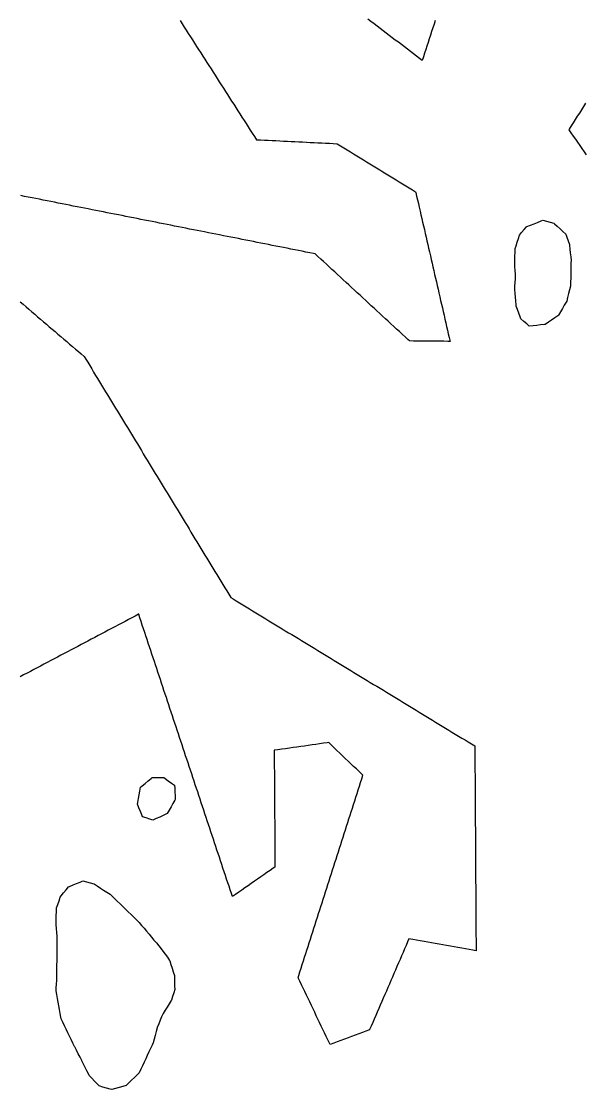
# Model space of a CAD drawing. Header units: millimetres. Extents: x 230 to 3347, y 514 to 5196.
# Drawn here: x 1542.7 to 1689.9, y 4118.6 to 4398.1 of the extents above; entities that cross this region are included whole.
import ezdxf

# ---------------------------------------------------------------- set-up
doc = ezdxf.new("R2010")
doc.units = ezdxf.units.MM
for name, color, linetype in [('ALL_HOLES', 1, 'Continuous'), ('ALL_ISLANDS', 7, 'Continuous'), ('OUTLINE_ISLAND_01', 7, 'Continuous'), ('OUTLINE_ISLAND_01_HOLE_277', 1, 'Continuous'), ('OUTLINE_ISLAND_01_HOLE_278', 1, 'Continuous'), ('OUTLINE_ISLAND_01_HOLE_285', 1, 'Continuous')]:
    doc.layers.add(name, color=color, linetype=linetype)

msp = doc.modelspace()

# ---------------------------------------------------------------- linework, layer by layer
at = {"layer": 'ALL_HOLES'}
for points in [[(1679.0123, 4346.015), (1679.9771, 4345.7519), (1680.9418, 4345.4887), (1681.9066, 4345.2255), (1682.0313, 4345.1106), (1682.7666, 4344.4328), (1683.5019, 4343.7551), (1684.2372, 4343.0773), (1684.9725, 4342.3996), (1685.2764, 4341.5716), (1685.621, 4340.6329), (1685.9656, 4339.6941), (1685.9863, 4339.4768), (1686.081, 4338.4813), (1686.1757, 4337.4858), (1686.2704, 4336.4903), (1686.3651, 4335.4948), (1686.3546, 4334.8944), (1686.3371, 4333.8946), (1686.3197, 4332.8947), (1686.3023, 4331.8949), (1686.2848, 4330.8951), (1686.2674, 4329.8952), (1686.2499, 4328.8954), (1686.214, 4328.753), (1685.9692, 4327.7834), (1685.7244, 4326.8139), (1685.4796, 4325.8443), (1685.2348, 4324.8747), (1685.0939, 4324.6298), (1684.5951, 4323.7631), (1684.0963, 4322.8964), (1683.5974, 4322.0297), (1683.0986, 4321.163), (1682.9215, 4321.0389), (1682.1025, 4320.4651), (1681.2835, 4319.8914), (1680.4645, 4319.3176), (1679.6455, 4318.7438), (1679.4198, 4318.7207), (1678.4251, 4318.6187), (1677.4303, 4318.5168), (1676.4355, 4318.4148), (1675.4407, 4318.3128), (1674.7823, 4318.8903), (1674.0305, 4319.5497), (1673.2787, 4320.2091), (1673.0738, 4320.7554), (1672.7226, 4321.6917), (1672.3714, 4322.628), (1672.0203, 4323.5643), (1671.9898, 4323.9064), (1671.9012, 4324.9025), (1671.8125, 4325.8985), (1671.7239, 4326.8946), (1671.6352, 4327.8906), (1671.7092, 4328.7352), (1671.7966, 4329.7313), (1671.8839, 4330.7275), (1671.8746, 4330.882), (1671.8147, 4331.8802), (1671.7548, 4332.8784), (1671.6949, 4333.8766), (1671.635, 4334.8748), (1671.6644, 4335.6517), (1671.7023, 4336.6509), (1671.7401, 4337.6502), (1671.7779, 4338.6495), (1671.9901, 4339.3051), (1672.2979, 4340.2565), (1672.6058, 4341.2079), (1672.9137, 4342.1594), (1673.45, 4342.7948), (1674.095, 4343.559), (1674.74, 4344.3232), (1674.8378, 4344.362), (1675.7675, 4344.7301), (1676.6973, 4345.0983), (1677.6271, 4345.4665), (1678.5568, 4345.8346)], [(1576.8875, 4200.2185), (1577.8875, 4200.2185), (1578.8875, 4200.2185), (1579.8875, 4200.2185), (1580.2717, 4199.9432), (1581.0844, 4199.3606), (1581.8972, 4198.7781), (1582.71, 4198.1955), (1582.7459, 4197.4725), (1582.7954, 4196.4737), (1582.8449, 4195.4749), (1582.8943, 4194.4761), (1582.7998, 4194.3108), (1582.3034, 4193.4427), (1581.8069, 4192.5746), (1581.3105, 4191.7066), (1580.8141, 4190.8385), (1580.6374, 4190.7541), (1579.7349, 4190.3234), (1578.8324, 4189.8927), (1577.9299, 4189.462), (1577.0274, 4189.0313), (1576.23, 4189.3109), (1575.2863, 4189.6417), (1574.3427, 4189.9726), (1574.1587, 4190.4299), (1573.7855, 4191.3576), (1573.4123, 4192.2854), (1573.0391, 4193.2131), (1573.1251, 4193.716), (1573.2938, 4194.7017), (1573.4625, 4195.6873), (1573.6311, 4196.673), (1573.7998, 4197.6587), (1574.276, 4198.0535), (1575.0458, 4198.6917), (1575.8157, 4199.3299), (1576.5855, 4199.9682)], [(1558.7469, 4173.1754), (1559.7146, 4172.923), (1560.6822, 4172.6706), (1561.6498, 4172.4182), (1561.6561, 4172.414), (1562.4928, 4171.8663), (1563.3294, 4171.3186), (1564.1661, 4170.7709), (1565.0028, 4170.2232), (1565.8394, 4169.6754), (1566.3027, 4169.2285), (1567.0223, 4168.5342), (1567.742, 4167.8399), (1568.4616, 4167.1455), (1569.1813, 4166.4512), (1569.9009, 4165.7569), (1570.6206, 4165.0626), (1571.3403, 4164.3682), (1572.0599, 4163.6739), (1572.7796, 4162.9796), (1573.4992, 4162.2853), (1574.1141, 4161.5482), (1574.7547, 4160.7803), (1575.3952, 4160.0124), (1576.0358, 4159.2445), (1576.6763, 4158.4765), (1577.3169, 4157.7086), (1577.9575, 4156.9407), (1578.598, 4156.1728), (1579.2386, 4155.4049), (1579.6695, 4154.807), (1580.2542, 4153.9958), (1580.8389, 4153.1845), (1581.4236, 4152.3733), (1581.4659, 4152.2401), (1581.7688, 4151.2871), (1582.0717, 4150.334), (1582.3746, 4149.381), (1582.6775, 4148.428), (1582.694, 4147.7217), (1582.7173, 4146.722), (1582.7407, 4145.7223), (1582.764, 4144.7226), (1582.4878, 4143.868), (1582.1801, 4142.9165), (1581.8725, 4141.965), (1581.8294, 4141.893), (1581.3157, 4141.035), (1580.802, 4140.177), (1580.2884, 4139.319), (1579.7747, 4138.461), (1579.2611, 4137.603), (1578.9186, 4136.7092), (1578.5608, 4135.7754), (1578.203, 4134.8416), (1578.1671, 4134.7062), (1577.9109, 4133.7395), (1577.6548, 4132.7729), (1577.3986, 4131.8063), (1577.1425, 4130.8396), (1576.8617, 4130.2417), (1576.4367, 4129.3366), (1576.0116, 4128.4314), (1575.5865, 4127.5262), (1575.1615, 4126.6211), (1574.7364, 4125.7159), (1574.3114, 4124.8107), (1573.8863, 4123.9056), (1573.4613, 4123.0004), (1572.9182, 4122.4657), (1572.2056, 4121.7642), (1571.493, 4121.0626), (1570.7805, 4120.361), (1570.0679, 4119.6594), (1569.1979, 4119.4062), (1568.2378, 4119.1267), (1567.2776, 4118.8473), (1566.3175, 4118.5678), (1565.8729, 4118.6966), (1564.9124, 4118.975), (1563.952, 4119.2533), (1562.9915, 4119.5317), (1562.4577, 4120.0976), (1561.7715, 4120.825), (1561.0854, 4121.5525), (1560.3992, 4122.2799), (1560.2638, 4122.554), (1559.8209, 4123.4505), (1559.378, 4124.3471), (1558.935, 4125.2436), (1558.4921, 4126.1402), (1558.4652, 4126.1922), (1558.0052, 4127.0801), (1557.5451, 4127.968), (1557.0851, 4128.8559), (1556.6251, 4129.7438), (1556.5665, 4129.8659), (1556.1335, 4130.7674), (1555.7006, 4131.6688), (1555.2676, 4132.5702), (1554.8347, 4133.4716), (1554.4017, 4134.373), (1553.9688, 4135.2744), (1553.5358, 4136.1759), (1553.1029, 4137.0773), (1553.0188, 4137.5271), (1552.835, 4138.51), (1552.6512, 4139.493), (1552.4674, 4140.476), (1552.2836, 4141.4589), (1552.0998, 4142.4419), (1551.916, 4143.4249), (1551.7322, 4144.4078), (1551.794, 4145.1888), (1551.8729, 4146.1857), (1551.9518, 4147.1826), (1551.952, 4147.214), (1551.9586, 4148.214), (1551.9652, 4149.214), (1551.9718, 4150.2139), (1551.9785, 4151.2139), (1551.9851, 4152.2139), (1551.9917, 4153.2139), (1551.9983, 4154.2139), (1552.0049, 4155.2138), (1552.0115, 4156.2138), (1552.0182, 4157.2138), (1552.0248, 4158.2138), (1551.9852, 4158.6957), (1551.9032, 4159.6924), (1551.8213, 4160.689), (1551.7394, 4161.6856), (1551.751, 4162.1118), (1551.7782, 4163.1114), (1551.8054, 4164.1111), (1551.8327, 4165.1107), (1551.8599, 4166.1103), (1552.1859, 4167.0445), (1552.5154, 4167.9886), (1552.845, 4168.9328), (1553.1046, 4169.2631), (1553.7225, 4170.0493), (1554.3405, 4170.8355), (1554.9585, 4171.6217), (1555.2412, 4171.7377), (1556.1664, 4172.1171), (1557.0917, 4172.4965), (1558.0169, 4172.876)]]:
    msp.add_lwpolyline(points, close=True, dxfattribs=at)
at = {"layer": 'ALL_ISLANDS'}
for points in [[(1584.1498, 4398.2513), (1584.6893, 4397.4094), (1585.2289, 4396.5675), (1585.7685, 4395.7256), (1586.3081, 4394.8836), (1586.8477, 4394.0417), (1587.3873, 4393.1998), (1587.9269, 4392.3579), (1588.4665, 4391.5159), (1589.0061, 4390.674), (1589.5457, 4389.8321), (1590.0853, 4388.9902), (1590.6249, 4388.1482), (1591.1645, 4387.3063), (1591.704, 4386.4644), (1592.2436, 4385.6224), (1592.7832, 4384.7805), (1593.3228, 4383.9386), (1593.8624, 4383.0967), (1594.402, 4382.2547), (1594.9416, 4381.4128), (1595.4812, 4380.5709), (1596.0208, 4379.729), (1596.5604, 4378.887), (1597.1, 4378.0451), (1597.6396, 4377.2032), (1598.1791, 4376.3613), (1598.7187, 4375.5193), (1599.2583, 4374.6774), (1599.7979, 4373.8355), (1600.3375, 4372.9935), (1600.8771, 4372.1516), (1601.4167, 4371.3097), (1601.9563, 4370.4678), (1602.4959, 4369.6258), (1603.0355, 4368.7839), (1603.5751, 4367.942), (1604.1147, 4367.1001), (1604.2107, 4367.0953), (1605.2095, 4367.0454), (1606.2082, 4366.9956), (1607.207, 4366.9458), (1608.2058, 4366.896), (1609.2045, 4366.8461), (1610.2033, 4366.7963), (1611.202, 4366.7465), (1612.2008, 4366.6967), (1613.1995, 4366.6468), (1614.1983, 4366.597), (1615.1971, 4366.5472), (1616.1958, 4366.4973), (1617.1946, 4366.4475), (1618.1933, 4366.3977), (1619.1921, 4366.3479), (1620.1908, 4366.298), (1621.1896, 4366.2482), (1622.1884, 4366.1984), (1623.1871, 4366.1485), (1624.1859, 4366.0987), (1625.1846, 4366.0489), (1625.2539, 4366.0066), (1626.1072, 4365.4852), (1626.9606, 4364.9638), (1627.8139, 4364.4424), (1628.6672, 4363.921), (1629.5205, 4363.3996), (1630.3738, 4362.8782), (1631.2271, 4362.3568), (1632.0805, 4361.8354), (1632.9338, 4361.314), (1633.7871, 4360.7927), (1634.6404, 4360.2713), (1635.4937, 4359.7499), (1636.3471, 4359.2285), (1637.2004, 4358.7071), (1638.0537, 4358.1857), (1638.907, 4357.6643), (1639.7603, 4357.1429), (1640.6137, 4356.6215), (1641.467, 4356.1001), (1642.3203, 4355.5787), (1643.1736, 4355.0574), (1644.0269, 4354.536), (1644.8802, 4354.0146), (1645.7336, 4353.4932), (1645.7756, 4353.3101), (1645.9996, 4352.3355), (1646.2236, 4351.3609), (1646.4476, 4350.3863), (1646.6715, 4349.4117), (1646.8955, 4348.4371), (1647.1195, 4347.4625), (1647.3434, 4346.4879), (1647.5674, 4345.5133), (1647.7914, 4344.5387), (1648.0154, 4343.5641), (1648.2393, 4342.5895), (1648.4633, 4341.6149), (1648.6873, 4340.6403), (1648.9112, 4339.6657), (1649.1352, 4338.6911), (1649.3592, 4337.7165), (1649.5832, 4336.7419), (1649.8071, 4335.7673), (1650.0311, 4334.7927), (1650.2551, 4333.8182), (1650.479, 4332.8436), (1650.703, 4331.869), (1650.927, 4330.8944), (1651.1509, 4329.9198), (1651.3749, 4328.9452), (1651.5989, 4327.9706), (1651.8229, 4326.996), (1652.0468, 4326.0214), (1652.2708, 4325.0468), (1652.4948, 4324.0722), (1652.7187, 4323.0976), (1652.9427, 4322.123), (1653.1667, 4321.1484), (1653.3907, 4320.1738), (1653.6146, 4319.1992), (1653.8386, 4318.2246), (1654.0626, 4317.25), (1654.2865, 4316.2754), (1654.5105, 4315.3008), (1654.7345, 4314.3262), (1654.1379, 4314.3322), (1653.1379, 4314.3423), (1652.138, 4314.3524), (1651.138, 4314.3624), (1650.1381, 4314.3725), (1649.1381, 4314.3826), (1648.1382, 4314.3927), (1647.1382, 4314.4027), (1646.1383, 4314.4128), (1645.1383, 4314.4229), (1644.1384, 4314.4329), (1643.6973, 4314.8405), (1642.9628, 4315.5192), (1642.2283, 4316.1978), (1641.4939, 4316.8764), (1640.7594, 4317.5551), (1640.0249, 4318.2337), (1639.2905, 4318.9124), (1638.556, 4319.591), (1637.8215, 4320.2696), (1637.0871, 4320.9483), (1636.3526, 4321.6269), (1635.6181, 4322.3056), (1634.8836, 4322.9842), (1634.1492, 4323.6629), (1633.4147, 4324.3415), (1632.6802, 4325.0201), (1631.9458, 4325.6988), (1631.2113, 4326.3774), (1630.4768, 4327.0561), (1629.7424, 4327.7347), (1629.0079, 4328.4133), (1628.2734, 4329.092), (1627.5389, 4329.7706), (1626.8045, 4330.4493), (1626.07, 4331.1279), (1625.3355, 4331.8066), (1624.6011, 4332.4852), (1623.8666, 4333.1638), (1623.1321, 4333.8425), (1622.3977, 4334.5211), (1621.6632, 4335.1998), (1620.9287, 4335.8784), (1620.1942, 4336.557), (1619.4598, 4337.2357), (1619.0294, 4337.3209), (1618.0484, 4337.515), (1617.0674, 4337.7092), (1616.0865, 4337.9034), (1615.1055, 4338.0975), (1614.1245, 4338.2917), (1613.1436, 4338.4859), (1612.1626, 4338.6801), (1611.1816, 4338.8742), (1610.2007, 4339.0684), (1609.2197, 4339.2626), (1608.2387, 4339.4567), (1607.2578, 4339.6509), (1606.2768, 4339.8451), (1605.2958, 4340.0392), (1604.3149, 4340.2334), (1603.3339, 4340.4276), (1602.3529, 4340.6217), (1601.372, 4340.8159), (1600.391, 4341.0101), (1599.41, 4341.2043), (1598.4291, 4341.3984), (1597.4481, 4341.5926), (1596.4671, 4341.7868), (1595.4862, 4341.9809), (1594.5052, 4342.1751), (1593.5242, 4342.3693), (1592.5432, 4342.5634), (1591.5623, 4342.7576), (1590.5813, 4342.9518), (1589.6003, 4343.1459), (1588.6194, 4343.3401), (1587.6384, 4343.5343), (1586.6574, 4343.7284), (1585.6765, 4343.9226), (1584.6955, 4344.1168), (1583.7145, 4344.311), (1582.7336, 4344.5051), (1581.7526, 4344.6993), (1580.7716, 4344.8935), (1579.7907, 4345.0876), (1578.8097, 4345.2818), (1577.8287, 4345.476), (1576.8478, 4345.6701), (1575.8668, 4345.8643), (1574.8858, 4346.0585), (1573.9049, 4346.2526), (1572.9239, 4346.4468), (1571.9429, 4346.641), (1570.9619, 4346.8351), (1569.981, 4347.0293), (1569, 4347.2235), (1568.019, 4347.4177), (1567.0381, 4347.6118), (1566.0571, 4347.806), (1565.0761, 4348.0002), (1564.0952, 4348.1943), (1563.1142, 4348.3885), (1562.1332, 4348.5827), (1561.1523, 4348.7768), (1560.1713, 4348.971), (1559.1903, 4349.1652), (1558.2094, 4349.3593), (1557.2284, 4349.5535), (1556.2474, 4349.7477), (1555.2665, 4349.9419), (1554.2855, 4350.136), (1553.3045, 4350.3302), (1552.3236, 4350.5244), (1551.3426, 4350.7185), (1550.3616, 4350.9127), (1549.3806, 4351.1069), (1548.3997, 4351.301), (1547.4187, 4351.4952), (1546.4377, 4351.6894), (1545.4568, 4351.8835), (1544.4758, 4352.0777), (1543.4948, 4352.2719), (1542.5139, 4352.466)], [(1650.8498, 4398.2692), (1650.543, 4397.3174), (1650.2363, 4396.3656), (1649.9295, 4395.4139), (1649.6228, 4394.4621), (1649.3161, 4393.5103), (1649.0093, 4392.5585), (1648.7026, 4391.6067), (1648.3958, 4390.6549), (1648.0891, 4389.7031), (1647.7823, 4388.7513), (1647.4756, 4387.7995), (1646.7878, 4388.3243), (1645.9928, 4388.931), (1645.1978, 4389.5376), (1644.4028, 4390.1442), (1643.6078, 4390.7508), (1642.8128, 4391.3574), (1642.0178, 4391.964), (1641.2228, 4392.5706), (1640.4278, 4393.1772), (1639.6328, 4393.7838), (1638.8378, 4394.3905), (1638.0428, 4394.9971), (1637.2478, 4395.6037), (1636.4528, 4396.2103), (1635.6578, 4396.8169), (1634.8628, 4397.4235), (1634.0678, 4398.0301), (1633.2728, 4398.6367)], [(1690.4458, 4363.1383), (1689.8733, 4363.9582), (1689.3007, 4364.778), (1688.7282, 4365.5979), (1688.1556, 4366.4178), (1687.583, 4367.2376), (1687.0105, 4368.0575), (1686.4379, 4368.8774), (1685.8654, 4369.6972), (1685.9609, 4369.8484), (1686.495, 4370.6938), (1687.0291, 4371.5392), (1687.5632, 4372.3847), (1688.0973, 4373.2301), (1688.6314, 4374.0755), (1689.1655, 4374.9209), (1689.6996, 4375.7663), (1690.2337, 4376.6118)], [(1542.3592, 4324.6743), (1543.1194, 4324.0246), (1543.8795, 4323.3749), (1544.6397, 4322.7252), (1545.3999, 4322.0755), (1546.1601, 4321.4258), (1546.9203, 4320.7761), (1547.6805, 4320.1264), (1548.4407, 4319.4767), (1549.2009, 4318.827), (1549.9611, 4318.1773), (1550.7212, 4317.5276), (1551.4814, 4316.8779), (1552.2416, 4316.2282), (1553.0018, 4315.5785), (1553.762, 4314.9288), (1554.5222, 4314.2791), (1555.2824, 4313.6294), (1556.0426, 4312.9797), (1556.8028, 4312.33), (1557.5629, 4311.6803), (1558.3231, 4311.0306), (1559.0833, 4310.3809), (1559.4882, 4309.7145), (1560.0075, 4308.8599), (1560.5268, 4308.0053), (1561.0461, 4307.1508), (1561.5654, 4306.2962), (1562.0847, 4305.4416), (1562.604, 4304.587), (1563.1233, 4303.7324), (1563.6426, 4302.8778), (1564.1619, 4302.0232), (1564.6812, 4301.1686), (1565.2005, 4300.314), (1565.7198, 4299.4594), (1566.2391, 4298.6048), (1566.7584, 4297.7502), (1567.2777, 4296.8956), (1567.797, 4296.0411), (1568.3163, 4295.1865), (1568.8356, 4294.3319), (1569.3549, 4293.4773), (1569.8742, 4292.6227), (1570.3935, 4291.7681), (1570.9128, 4290.9135), (1571.4321, 4290.0589), (1571.9514, 4289.2043), (1572.4707, 4288.3497), (1572.99, 4287.4951), (1573.5093, 4286.6405), (1574.0286, 4285.7859), (1574.5479, 4284.9314), (1575.0672, 4284.0768), (1575.5865, 4283.2222), (1576.1058, 4282.3676), (1576.6251, 4281.513), (1577.1444, 4280.6584), (1577.6637, 4279.8038), (1578.183, 4278.9492), (1578.7023, 4278.0946), (1579.2216, 4277.24), (1579.7409, 4276.3854), (1580.2602, 4275.5308), (1580.7795, 4274.6762), (1581.2988, 4273.8217), (1581.8181, 4272.9671), (1582.3374, 4272.1125), (1582.8567, 4271.2579), (1583.376, 4270.4033), (1583.8953, 4269.5487), (1584.4146, 4268.6941), (1584.9339, 4267.8395), (1585.4532, 4266.9849), (1585.9725, 4266.1303), (1586.4918, 4265.2757), (1587.0111, 4264.4211), (1587.5304, 4263.5665), (1588.0497, 4262.712), (1588.569, 4261.8574), (1589.0883, 4261.0028), (1589.6076, 4260.1482), (1590.1269, 4259.2936), (1590.6462, 4258.439), (1591.1655, 4257.5844), (1591.6848, 4256.7298), (1592.2041, 4255.8752), (1592.7234, 4255.0206), (1593.2427, 4254.166), (1593.762, 4253.3114), (1594.2813, 4252.4568), (1594.8006, 4251.6023), (1595.3199, 4250.7477), (1595.8392, 4249.8931), (1596.3585, 4249.0385), (1596.8778, 4248.1839), (1597.3971, 4247.3293), (1598.0037, 4246.96), (1598.8579, 4246.4401), (1599.7121, 4245.9201), (1600.5663, 4245.4001), (1601.4204, 4244.8801), (1602.2746, 4244.3602), (1603.1288, 4243.8402), (1603.983, 4243.3202), (1604.8372, 4242.8002), (1605.6914, 4242.2803), (1606.5455, 4241.7603), (1607.3997, 4241.2403), (1608.2539, 4240.7204), (1609.1081, 4240.2004), (1609.9623, 4239.6804), (1610.8164, 4239.1604), (1611.6706, 4238.6405), (1612.5248, 4238.1205), (1613.379, 4237.6005), (1614.2332, 4237.0805), (1615.0874, 4236.5606), (1615.9415, 4236.0406), (1616.7957, 4235.5206), (1617.6499, 4235.0007), (1618.5041, 4234.4807), (1619.3583, 4233.9607), (1620.2125, 4233.4407), (1621.0666, 4232.9208), (1621.9208, 4232.4008), (1622.775, 4231.8808), (1623.6292, 4231.3608), (1624.4834, 4230.8409), (1625.3376, 4230.3209), (1626.1917, 4229.8009), (1627.0459, 4229.281), (1627.9001, 4228.761), (1628.7543, 4228.241), (1629.6085, 4227.721), (1630.4627, 4227.2011), (1631.3168, 4226.6811), (1632.171, 4226.1611), (1633.0252, 4225.6411), (1633.8794, 4225.1212), (1634.7336, 4224.6012), (1635.5878, 4224.0812), (1636.4419, 4223.5613), (1637.2961, 4223.0413), (1638.1503, 4222.5213), (1639.0045, 4222.0013), (1639.8587, 4221.4814), (1640.7128, 4220.9614), (1641.567, 4220.4414), (1642.4212, 4219.9214), (1643.2754, 4219.4015), (1644.1296, 4218.8815), (1644.9838, 4218.3615), (1645.8379, 4217.8415), (1646.6921, 4217.3216), (1647.5463, 4216.8016), (1648.4005, 4216.2816), (1649.2547, 4215.7617), (1650.1089, 4215.2417), (1650.963, 4214.7217), (1651.8172, 4214.2017), (1652.6714, 4213.6818), (1653.5256, 4213.1618), (1654.3798, 4212.6418), (1655.234, 4212.1218), (1656.0881, 4211.6019), (1656.9423, 4211.0819), (1657.7965, 4210.5619), (1658.6507, 4210.042), (1659.5049, 4209.522), (1660.3591, 4209.002), (1661.2132, 4208.482), (1661.217, 4207.8688), (1661.2231, 4206.8688), (1661.2293, 4205.8688), (1661.2354, 4204.8688), (1661.2416, 4203.8689), (1661.2477, 4202.8689), (1661.2539, 4201.8689), (1661.26, 4200.8689), (1661.2661, 4199.8689), (1661.2723, 4198.869), (1661.2784, 4197.869), (1661.2846, 4196.869), (1661.2907, 4195.869), (1661.2968, 4194.869), (1661.303, 4193.8691), (1661.3091, 4192.8691), (1661.3153, 4191.8691), (1661.3214, 4190.8691), (1661.3276, 4189.8691), (1661.3337, 4188.8691), (1661.3398, 4187.8692), (1661.346, 4186.8692), (1661.3521, 4185.8692), (1661.3583, 4184.8692), (1661.3644, 4183.8692), (1661.3706, 4182.8693), (1661.3767, 4181.8693), (1661.3828, 4180.8693), (1661.389, 4179.8693), (1661.3951, 4178.8693), (1661.4013, 4177.8694), (1661.4074, 4176.8694), (1661.4135, 4175.8694), (1661.4197, 4174.8694), (1661.4258, 4173.8694), (1661.432, 4172.8694), (1661.4381, 4171.8695), (1661.4443, 4170.8695), (1661.4504, 4169.8695), (1661.4565, 4168.8695), (1661.4627, 4167.8695), (1661.4688, 4166.8696), (1661.475, 4165.8696), (1661.4811, 4164.8696), (1661.4873, 4163.8696), (1661.4934, 4162.8696), (1661.4995, 4161.8697), (1661.5057, 4160.8697), (1661.5118, 4159.8697), (1661.518, 4158.8697), (1661.5241, 4157.8697), (1661.5302, 4156.8697), (1661.5364, 4155.8698), (1661.5425, 4154.8698), (1660.7268, 4155.0173), (1659.7427, 4155.1952), (1658.7587, 4155.3731), (1657.7746, 4155.551), (1656.7906, 4155.7289), (1655.8065, 4155.9068), (1654.8225, 4156.0847), (1653.8384, 4156.2626), (1652.8544, 4156.4405), (1651.8703, 4156.6185), (1650.8863, 4156.7964), (1649.9022, 4156.9743), (1648.9182, 4157.1522), (1647.9341, 4157.3301), (1646.9501, 4157.508), (1645.966, 4157.6859), (1644.982, 4157.8638), (1643.998, 4158.0417), (1643.6376, 4157.2087), (1643.2406, 4156.2909), (1642.8436, 4155.3731), (1642.4466, 4154.4553), (1642.0496, 4153.5375), (1641.6526, 4152.6196), (1641.2556, 4151.7018), (1640.8586, 4150.784), (1640.4616, 4149.8662), (1640.0646, 4148.9484), (1639.6676, 4148.0306), (1639.2706, 4147.1127), (1638.8736, 4146.1949), (1638.4766, 4145.2771), (1638.0796, 4144.3593), (1637.6826, 4143.4415), (1637.2856, 4142.5236), (1636.8886, 4141.6058), (1636.4916, 4140.688), (1636.0946, 4139.7702), (1635.6976, 4138.8524), (1635.3006, 4137.9346), (1634.9036, 4137.0167), (1634.5066, 4136.0989), (1634.1096, 4135.1811), (1633.7126, 4134.2633), (1633.6906, 4134.2551), (1632.7535, 4133.9059), (1631.8165, 4133.5567), (1630.8794, 4133.2075), (1629.9424, 4132.8583), (1629.0053, 4132.5091), (1628.0683, 4132.16), (1627.1312, 4131.8108), (1626.1942, 4131.4616), (1625.2571, 4131.1124), (1624.3201, 4130.7632), (1623.383, 4130.414), (1623.2456, 4130.6996), (1622.812, 4131.6006), (1622.3783, 4132.5017), (1621.9447, 4133.4028), (1621.511, 4134.3039), (1621.0774, 4135.205), (1620.6437, 4136.1061), (1620.2101, 4137.0071), (1619.7764, 4137.9082), (1619.3428, 4138.8093), (1618.9092, 4139.7104), (1618.4755, 4140.6115), (1618.0419, 4141.5126), (1617.6082, 4142.4136), (1617.1746, 4143.3147), (1616.7409, 4144.2158), (1616.3073, 4145.1169), (1615.8736, 4146.018), (1615.44, 4146.9191), (1615.0063, 4147.8202), (1615.2002, 4148.4258), (1615.5049, 4149.3783), (1615.8097, 4150.3307), (1616.1145, 4151.2831), (1616.4192, 4152.2356), (1616.724, 4153.188), (1617.0287, 4154.1404), (1617.3335, 4155.0928), (1617.6383, 4156.0453), (1617.943, 4156.9977), (1618.2478, 4157.9501), (1618.5526, 4158.9026), (1618.8573, 4159.855), (1619.1621, 4160.8074), (1619.4668, 4161.7598), (1619.7716, 4162.7123), (1620.0764, 4163.6647), (1620.3811, 4164.6171), (1620.6859, 4165.5696), (1620.9907, 4166.522), (1621.2954, 4167.4744), (1621.6002, 4168.4268), (1621.9049, 4169.3793), (1622.2097, 4170.3317), (1622.5145, 4171.2841), (1622.8192, 4172.2366), (1623.124, 4173.189), (1623.4288, 4174.1414), (1623.7335, 4175.0938), (1624.0383, 4176.0463), (1624.3431, 4176.9987), (1624.6478, 4177.9511), (1624.9526, 4178.9036), (1625.2573, 4179.856), (1625.5621, 4180.8084), (1625.8669, 4181.7608), (1626.1716, 4182.7133), (1626.4764, 4183.6657), (1626.7812, 4184.6181), (1627.0859, 4185.5705), (1627.3907, 4186.523), (1627.6954, 4187.4754), (1628.0002, 4188.4278), (1628.305, 4189.3803), (1628.6097, 4190.3327), (1628.9145, 4191.2851), (1629.2193, 4192.2375), (1629.524, 4193.19), (1629.8288, 4194.1424), (1630.1335, 4195.0948), (1630.4383, 4196.0473), (1630.7431, 4196.9997), (1631.0478, 4197.9521), (1631.3526, 4198.9045), (1631.6574, 4199.857), (1631.9621, 4200.8094), (1631.6831, 4201.0764), (1630.9606, 4201.7678), (1630.2382, 4202.4592), (1629.5157, 4203.1505), (1628.7932, 4203.8419), (1628.0707, 4204.5333), (1627.3482, 4205.2247), (1626.6257, 4205.9161), (1625.9032, 4206.6075), (1625.1807, 4207.2988), (1624.4583, 4207.9902), (1623.7358, 4208.6816), (1623.0133, 4209.373), (1622.624, 4209.3174), (1621.634, 4209.1762), (1620.644, 4209.0349), (1619.6541, 4208.8936), (1618.6641, 4208.7523), (1617.6741, 4208.6111), (1616.6841, 4208.4698), (1615.6942, 4208.3285), (1614.7042, 4208.1872), (1613.7142, 4208.0459), (1612.7243, 4207.9047), (1611.7343, 4207.7634), (1610.7443, 4207.6221), (1609.7543, 4207.4808), (1608.7644, 4207.3396), (1608.7679, 4206.8111), (1608.7745, 4205.8111), (1608.7811, 4204.8112), (1608.7878, 4203.8112), (1608.7944, 4202.8112), (1608.801, 4201.8112), (1608.8076, 4200.8112), (1608.8143, 4199.8113), (1608.8209, 4198.8113), (1608.8275, 4197.8113), (1608.8341, 4196.8113), (1608.8408, 4195.8113), (1608.8474, 4194.8114), (1608.854, 4193.8114), (1608.8606, 4192.8114), (1608.8673, 4191.8114), (1608.8739, 4190.8115), (1608.8805, 4189.8115), (1608.8871, 4188.8115), (1608.8938, 4187.8115), (1608.9004, 4186.8115), (1608.907, 4185.8116), (1608.9136, 4184.8116), (1608.9203, 4183.8116), (1608.9269, 4182.8116), (1608.9335, 4181.8117), (1608.9401, 4180.8117), (1608.9468, 4179.8117), (1608.9534, 4178.8117), (1608.96, 4177.8117), (1608.9666, 4176.8118), (1608.5111, 4176.4945), (1607.6905, 4175.923), (1606.8699, 4175.3515), (1606.0493, 4174.78), (1605.2287, 4174.2085), (1604.4081, 4173.637), (1603.5875, 4173.0655), (1602.7669, 4172.494), (1601.9463, 4171.9225), (1601.1257, 4171.351), (1600.3051, 4170.7795), (1599.4845, 4170.208), (1598.6639, 4169.6365), (1597.8433, 4169.065), (1597.5774, 4169.8665), (1597.2626, 4170.8157), (1596.9478, 4171.7648), (1596.6329, 4172.714), (1596.3181, 4173.6631), (1596.0033, 4174.6123), (1595.6885, 4175.5614), (1595.3736, 4176.5106), (1595.0588, 4177.4597), (1594.744, 4178.4089), (1594.4292, 4179.358), (1594.1143, 4180.3072), (1593.7995, 4181.2563), (1593.4847, 4182.2055), (1593.1698, 4183.1546), (1592.855, 4184.1038), (1592.5402, 4185.0529), (1592.2254, 4186.0021), (1591.9105, 4186.9512), (1591.5957, 4187.9004), (1591.2809, 4188.8495), (1590.9661, 4189.7987), (1590.6512, 4190.7478), (1590.3364, 4191.697), (1590.0216, 4192.6461), (1589.7068, 4193.5953), (1589.3919, 4194.5444), (1589.0771, 4195.4936), (1588.7623, 4196.4427), (1588.4474, 4197.3919), (1588.1326, 4198.341), (1587.8178, 4199.2902), (1587.503, 4200.2393), (1587.1881, 4201.1885), (1586.8733, 4202.1376), (1586.5585, 4203.0868), (1586.2437, 4204.0359), (1585.9288, 4204.9851), (1585.614, 4205.9342), (1585.2992, 4206.8834), (1584.9844, 4207.8325), (1584.6695, 4208.7817), (1584.3547, 4209.7308), (1584.0399, 4210.68), (1583.725, 4211.6291), (1583.4102, 4212.5782), (1583.0954, 4213.5274), (1582.7806, 4214.4765), (1582.4657, 4215.4257), (1582.1509, 4216.3748), (1581.8361, 4217.324), (1581.5213, 4218.2731), (1581.2064, 4219.2223), (1580.8916, 4220.1714), (1580.5768, 4221.1206), (1580.262, 4222.0697), (1579.9471, 4223.0189), (1579.6323, 4223.968), (1579.3175, 4224.9172), (1579.0026, 4225.8663), (1578.6878, 4226.8155), (1578.373, 4227.7646), (1578.0582, 4228.7138), (1577.7433, 4229.6629), (1577.4285, 4230.6121), (1577.1137, 4231.5612), (1576.7989, 4232.5104), (1576.484, 4233.4595), (1576.1692, 4234.4087), (1575.8544, 4235.3578), (1575.5396, 4236.307), (1575.2247, 4237.2561), (1574.9099, 4238.2053), (1574.5951, 4239.1544), (1574.2802, 4240.1036), (1573.9654, 4241.0527), (1573.6506, 4242.0019), (1573.3358, 4242.951), (1573.3264, 4242.9461), (1572.4422, 4242.4789), (1571.558, 4242.0117), (1570.6739, 4241.5446), (1569.7897, 4241.0774), (1568.9055, 4240.6102), (1568.0213, 4240.1431), (1567.1372, 4239.6759), (1566.253, 4239.2087), (1565.3688, 4238.7416), (1564.4847, 4238.2744), (1563.6005, 4237.8072), (1562.7163, 4237.3401), (1561.8321, 4236.8729), (1560.948, 4236.4058), (1560.0638, 4235.9386), (1559.1796, 4235.4714), (1558.2955, 4235.0043), (1557.4113, 4234.5371), (1556.5271, 4234.0699), (1555.643, 4233.6028), (1554.7588, 4233.1356), (1553.8746, 4232.6684), (1552.9904, 4232.2013), (1552.1063, 4231.7341), (1551.2221, 4231.2669), (1550.3379, 4230.7998), (1549.4538, 4230.3326), (1548.5696, 4229.8654), (1547.6854, 4229.3983), (1546.8013, 4228.9311), (1545.9171, 4228.464), (1545.0329, 4227.9968), (1544.1487, 4227.5296), (1543.2646, 4227.0625), (1542.3804, 4226.5953)]]:
    msp.add_lwpolyline(points, dxfattribs=at)
at = {"layer": 'OUTLINE_ISLAND_01'}
for points in [[(1584.1498, 4398.2513), (1584.6893, 4397.4094), (1585.2289, 4396.5675), (1585.7685, 4395.7256), (1586.3081, 4394.8836), (1586.8477, 4394.0417), (1587.3873, 4393.1998), (1587.9269, 4392.3579), (1588.4665, 4391.5159), (1589.0061, 4390.674), (1589.5457, 4389.8321), (1590.0853, 4388.9902), (1590.6249, 4388.1482), (1591.1645, 4387.3063), (1591.704, 4386.4644), (1592.2436, 4385.6224), (1592.7832, 4384.7805), (1593.3228, 4383.9386), (1593.8624, 4383.0967), (1594.402, 4382.2547), (1594.9416, 4381.4128), (1595.4812, 4380.5709), (1596.0208, 4379.729), (1596.5604, 4378.887), (1597.1, 4378.0451), (1597.6396, 4377.2032), (1598.1791, 4376.3613), (1598.7187, 4375.5193), (1599.2583, 4374.6774), (1599.7979, 4373.8355), (1600.3375, 4372.9935), (1600.8771, 4372.1516), (1601.4167, 4371.3097), (1601.9563, 4370.4678), (1602.4959, 4369.6258), (1603.0355, 4368.7839), (1603.5751, 4367.942), (1604.1147, 4367.1001), (1604.2107, 4367.0953), (1605.2095, 4367.0454), (1606.2082, 4366.9956), (1607.207, 4366.9458), (1608.2058, 4366.896), (1609.2045, 4366.8461), (1610.2033, 4366.7963), (1611.202, 4366.7465), (1612.2008, 4366.6967), (1613.1995, 4366.6468), (1614.1983, 4366.597), (1615.1971, 4366.5472), (1616.1958, 4366.4973), (1617.1946, 4366.4475), (1618.1933, 4366.3977), (1619.1921, 4366.3479), (1620.1908, 4366.298), (1621.1896, 4366.2482), (1622.1884, 4366.1984), (1623.1871, 4366.1485), (1624.1859, 4366.0987), (1625.1846, 4366.0489), (1625.2539, 4366.0066), (1626.1072, 4365.4852), (1626.9606, 4364.9638), (1627.8139, 4364.4424), (1628.6672, 4363.921), (1629.5205, 4363.3996), (1630.3738, 4362.8782), (1631.2271, 4362.3568), (1632.0805, 4361.8354), (1632.9338, 4361.314), (1633.7871, 4360.7927), (1634.6404, 4360.2713), (1635.4937, 4359.7499), (1636.3471, 4359.2285), (1637.2004, 4358.7071), (1638.0537, 4358.1857), (1638.907, 4357.6643), (1639.7603, 4357.1429), (1640.6137, 4356.6215), (1641.467, 4356.1001), (1642.3203, 4355.5787), (1643.1736, 4355.0574), (1644.0269, 4354.536), (1644.8802, 4354.0146), (1645.7336, 4353.4932), (1645.7756, 4353.3101), (1645.9996, 4352.3355), (1646.2236, 4351.3609), (1646.4476, 4350.3863), (1646.6715, 4349.4117), (1646.8955, 4348.4371), (1647.1195, 4347.4625), (1647.3434, 4346.4879), (1647.5674, 4345.5133), (1647.7914, 4344.5387), (1648.0154, 4343.5641), (1648.2393, 4342.5895), (1648.4633, 4341.6149), (1648.6873, 4340.6403), (1648.9112, 4339.6657), (1649.1352, 4338.6911), (1649.3592, 4337.7165), (1649.5832, 4336.7419), (1649.8071, 4335.7673), (1650.0311, 4334.7927), (1650.2551, 4333.8182), (1650.479, 4332.8436), (1650.703, 4331.869), (1650.927, 4330.8944), (1651.1509, 4329.9198), (1651.3749, 4328.9452), (1651.5989, 4327.9706), (1651.8229, 4326.996), (1652.0468, 4326.0214), (1652.2708, 4325.0468), (1652.4948, 4324.0722), (1652.7187, 4323.0976), (1652.9427, 4322.123), (1653.1667, 4321.1484), (1653.3907, 4320.1738), (1653.6146, 4319.1992), (1653.8386, 4318.2246), (1654.0626, 4317.25), (1654.2865, 4316.2754), (1654.5105, 4315.3008), (1654.7345, 4314.3262), (1654.1379, 4314.3322), (1653.1379, 4314.3423), (1652.138, 4314.3524), (1651.138, 4314.3624), (1650.1381, 4314.3725), (1649.1381, 4314.3826), (1648.1382, 4314.3927), (1647.1382, 4314.4027), (1646.1383, 4314.4128), (1645.1383, 4314.4229), (1644.1384, 4314.4329), (1643.6973, 4314.8405), (1642.9628, 4315.5192), (1642.2283, 4316.1978), (1641.4939, 4316.8764), (1640.7594, 4317.5551), (1640.0249, 4318.2337), (1639.2905, 4318.9124), (1638.556, 4319.591), (1637.8215, 4320.2696), (1637.0871, 4320.9483), (1636.3526, 4321.6269), (1635.6181, 4322.3056), (1634.8836, 4322.9842), (1634.1492, 4323.6629), (1633.4147, 4324.3415), (1632.6802, 4325.0201), (1631.9458, 4325.6988), (1631.2113, 4326.3774), (1630.4768, 4327.0561), (1629.7424, 4327.7347), (1629.0079, 4328.4133), (1628.2734, 4329.092), (1627.5389, 4329.7706), (1626.8045, 4330.4493), (1626.07, 4331.1279), (1625.3355, 4331.8066), (1624.6011, 4332.4852), (1623.8666, 4333.1638), (1623.1321, 4333.8425), (1622.3977, 4334.5211), (1621.6632, 4335.1998), (1620.9287, 4335.8784), (1620.1942, 4336.557), (1619.4598, 4337.2357), (1619.0294, 4337.3209), (1618.0484, 4337.515), (1617.0674, 4337.7092), (1616.0865, 4337.9034), (1615.1055, 4338.0975), (1614.1245, 4338.2917), (1613.1436, 4338.4859), (1612.1626, 4338.6801), (1611.1816, 4338.8742), (1610.2007, 4339.0684), (1609.2197, 4339.2626), (1608.2387, 4339.4567), (1607.2578, 4339.6509), (1606.2768, 4339.8451), (1605.2958, 4340.0392), (1604.3149, 4340.2334), (1603.3339, 4340.4276), (1602.3529, 4340.6217), (1601.372, 4340.8159), (1600.391, 4341.0101), (1599.41, 4341.2043), (1598.4291, 4341.3984), (1597.4481, 4341.5926), (1596.4671, 4341.7868), (1595.4862, 4341.9809), (1594.5052, 4342.1751), (1593.5242, 4342.3693), (1592.5432, 4342.5634), (1591.5623, 4342.7576), (1590.5813, 4342.9518), (1589.6003, 4343.1459), (1588.6194, 4343.3401), (1587.6384, 4343.5343), (1586.6574, 4343.7284), (1585.6765, 4343.9226), (1584.6955, 4344.1168), (1583.7145, 4344.311), (1582.7336, 4344.5051), (1581.7526, 4344.6993), (1580.7716, 4344.8935), (1579.7907, 4345.0876), (1578.8097, 4345.2818), (1577.8287, 4345.476), (1576.8478, 4345.6701), (1575.8668, 4345.8643), (1574.8858, 4346.0585), (1573.9049, 4346.2526), (1572.9239, 4346.4468), (1571.9429, 4346.641), (1570.9619, 4346.8351), (1569.981, 4347.0293), (1569, 4347.2235), (1568.019, 4347.4177), (1567.0381, 4347.6118), (1566.0571, 4347.806), (1565.0761, 4348.0002), (1564.0952, 4348.1943), (1563.1142, 4348.3885), (1562.1332, 4348.5827), (1561.1523, 4348.7768), (1560.1713, 4348.971), (1559.1903, 4349.1652), (1558.2094, 4349.3593), (1557.2284, 4349.5535), (1556.2474, 4349.7477), (1555.2665, 4349.9419), (1554.2855, 4350.136), (1553.3045, 4350.3302), (1552.3236, 4350.5244), (1551.3426, 4350.7185), (1550.3616, 4350.9127), (1549.3806, 4351.1069), (1548.3997, 4351.301), (1547.4187, 4351.4952), (1546.4377, 4351.6894), (1545.4568, 4351.8835), (1544.4758, 4352.0777), (1543.4948, 4352.2719), (1542.5139, 4352.466)], [(1650.8498, 4398.2692), (1650.543, 4397.3174), (1650.2363, 4396.3656), (1649.9295, 4395.4139), (1649.6228, 4394.4621), (1649.3161, 4393.5103), (1649.0093, 4392.5585), (1648.7026, 4391.6067), (1648.3958, 4390.6549), (1648.0891, 4389.7031), (1647.7823, 4388.7513), (1647.4756, 4387.7995), (1646.7878, 4388.3243), (1645.9928, 4388.931), (1645.1978, 4389.5376), (1644.4028, 4390.1442), (1643.6078, 4390.7508), (1642.8128, 4391.3574), (1642.0178, 4391.964), (1641.2228, 4392.5706), (1640.4278, 4393.1772), (1639.6328, 4393.7838), (1638.8378, 4394.3905), (1638.0428, 4394.9971), (1637.2478, 4395.6037), (1636.4528, 4396.2103), (1635.6578, 4396.8169), (1634.8628, 4397.4235), (1634.0678, 4398.0301), (1633.2728, 4398.6367)], [(1690.4458, 4363.1383), (1689.8733, 4363.9582), (1689.3007, 4364.778), (1688.7282, 4365.5979), (1688.1556, 4366.4178), (1687.583, 4367.2376), (1687.0105, 4368.0575), (1686.4379, 4368.8774), (1685.8654, 4369.6972), (1685.9609, 4369.8484), (1686.495, 4370.6938), (1687.0291, 4371.5392), (1687.5632, 4372.3847), (1688.0973, 4373.2301), (1688.6314, 4374.0755), (1689.1655, 4374.9209), (1689.6996, 4375.7663), (1690.2337, 4376.6118)], [(1542.3592, 4324.6743), (1543.1194, 4324.0246), (1543.8795, 4323.3749), (1544.6397, 4322.7252), (1545.3999, 4322.0755), (1546.1601, 4321.4258), (1546.9203, 4320.7761), (1547.6805, 4320.1264), (1548.4407, 4319.4767), (1549.2009, 4318.827), (1549.9611, 4318.1773), (1550.7212, 4317.5276), (1551.4814, 4316.8779), (1552.2416, 4316.2282), (1553.0018, 4315.5785), (1553.762, 4314.9288), (1554.5222, 4314.2791), (1555.2824, 4313.6294), (1556.0426, 4312.9797), (1556.8028, 4312.33), (1557.5629, 4311.6803), (1558.3231, 4311.0306), (1559.0833, 4310.3809), (1559.4882, 4309.7145), (1560.0075, 4308.8599), (1560.5268, 4308.0053), (1561.0461, 4307.1508), (1561.5654, 4306.2962), (1562.0847, 4305.4416), (1562.604, 4304.587), (1563.1233, 4303.7324), (1563.6426, 4302.8778), (1564.1619, 4302.0232), (1564.6812, 4301.1686), (1565.2005, 4300.314), (1565.7198, 4299.4594), (1566.2391, 4298.6048), (1566.7584, 4297.7502), (1567.2777, 4296.8956), (1567.797, 4296.0411), (1568.3163, 4295.1865), (1568.8356, 4294.3319), (1569.3549, 4293.4773), (1569.8742, 4292.6227), (1570.3935, 4291.7681), (1570.9128, 4290.9135), (1571.4321, 4290.0589), (1571.9514, 4289.2043), (1572.4707, 4288.3497), (1572.99, 4287.4951), (1573.5093, 4286.6405), (1574.0286, 4285.7859), (1574.5479, 4284.9314), (1575.0672, 4284.0768), (1575.5865, 4283.2222), (1576.1058, 4282.3676), (1576.6251, 4281.513), (1577.1444, 4280.6584), (1577.6637, 4279.8038), (1578.183, 4278.9492), (1578.7023, 4278.0946), (1579.2216, 4277.24), (1579.7409, 4276.3854), (1580.2602, 4275.5308), (1580.7795, 4274.6762), (1581.2988, 4273.8217), (1581.8181, 4272.9671), (1582.3374, 4272.1125), (1582.8567, 4271.2579), (1583.376, 4270.4033), (1583.8953, 4269.5487), (1584.4146, 4268.6941), (1584.9339, 4267.8395), (1585.4532, 4266.9849), (1585.9725, 4266.1303), (1586.4918, 4265.2757), (1587.0111, 4264.4211), (1587.5304, 4263.5665), (1588.0497, 4262.712), (1588.569, 4261.8574), (1589.0883, 4261.0028), (1589.6076, 4260.1482), (1590.1269, 4259.2936), (1590.6462, 4258.439), (1591.1655, 4257.5844), (1591.6848, 4256.7298), (1592.2041, 4255.8752), (1592.7234, 4255.0206), (1593.2427, 4254.166), (1593.762, 4253.3114), (1594.2813, 4252.4568), (1594.8006, 4251.6023), (1595.3199, 4250.7477), (1595.8392, 4249.8931), (1596.3585, 4249.0385), (1596.8778, 4248.1839), (1597.3971, 4247.3293), (1598.0037, 4246.96), (1598.8579, 4246.4401), (1599.7121, 4245.9201), (1600.5663, 4245.4001), (1601.4204, 4244.8801), (1602.2746, 4244.3602), (1603.1288, 4243.8402), (1603.983, 4243.3202), (1604.8372, 4242.8002), (1605.6914, 4242.2803), (1606.5455, 4241.7603), (1607.3997, 4241.2403), (1608.2539, 4240.7204), (1609.1081, 4240.2004), (1609.9623, 4239.6804), (1610.8164, 4239.1604), (1611.6706, 4238.6405), (1612.5248, 4238.1205), (1613.379, 4237.6005), (1614.2332, 4237.0805), (1615.0874, 4236.5606), (1615.9415, 4236.0406), (1616.7957, 4235.5206), (1617.6499, 4235.0007), (1618.5041, 4234.4807), (1619.3583, 4233.9607), (1620.2125, 4233.4407), (1621.0666, 4232.9208), (1621.9208, 4232.4008), (1622.775, 4231.8808), (1623.6292, 4231.3608), (1624.4834, 4230.8409), (1625.3376, 4230.3209), (1626.1917, 4229.8009), (1627.0459, 4229.281), (1627.9001, 4228.761), (1628.7543, 4228.241), (1629.6085, 4227.721), (1630.4627, 4227.2011), (1631.3168, 4226.6811), (1632.171, 4226.1611), (1633.0252, 4225.6411), (1633.8794, 4225.1212), (1634.7336, 4224.6012), (1635.5878, 4224.0812), (1636.4419, 4223.5613), (1637.2961, 4223.0413), (1638.1503, 4222.5213), (1639.0045, 4222.0013), (1639.8587, 4221.4814), (1640.7128, 4220.9614), (1641.567, 4220.4414), (1642.4212, 4219.9214), (1643.2754, 4219.4015), (1644.1296, 4218.8815), (1644.9838, 4218.3615), (1645.8379, 4217.8415), (1646.6921, 4217.3216), (1647.5463, 4216.8016), (1648.4005, 4216.2816), (1649.2547, 4215.7617), (1650.1089, 4215.2417), (1650.963, 4214.7217), (1651.8172, 4214.2017), (1652.6714, 4213.6818), (1653.5256, 4213.1618), (1654.3798, 4212.6418), (1655.234, 4212.1218), (1656.0881, 4211.6019), (1656.9423, 4211.0819), (1657.7965, 4210.5619), (1658.6507, 4210.042), (1659.5049, 4209.522), (1660.3591, 4209.002), (1661.2132, 4208.482), (1661.217, 4207.8688), (1661.2231, 4206.8688), (1661.2293, 4205.8688), (1661.2354, 4204.8688), (1661.2416, 4203.8689), (1661.2477, 4202.8689), (1661.2539, 4201.8689), (1661.26, 4200.8689), (1661.2661, 4199.8689), (1661.2723, 4198.869), (1661.2784, 4197.869), (1661.2846, 4196.869), (1661.2907, 4195.869), (1661.2968, 4194.869), (1661.303, 4193.8691), (1661.3091, 4192.8691), (1661.3153, 4191.8691), (1661.3214, 4190.8691), (1661.3276, 4189.8691), (1661.3337, 4188.8691), (1661.3398, 4187.8692), (1661.346, 4186.8692), (1661.3521, 4185.8692), (1661.3583, 4184.8692), (1661.3644, 4183.8692), (1661.3706, 4182.8693), (1661.3767, 4181.8693), (1661.3828, 4180.8693), (1661.389, 4179.8693), (1661.3951, 4178.8693), (1661.4013, 4177.8694), (1661.4074, 4176.8694), (1661.4135, 4175.8694), (1661.4197, 4174.8694), (1661.4258, 4173.8694), (1661.432, 4172.8694), (1661.4381, 4171.8695), (1661.4443, 4170.8695), (1661.4504, 4169.8695), (1661.4565, 4168.8695), (1661.4627, 4167.8695), (1661.4688, 4166.8696), (1661.475, 4165.8696), (1661.4811, 4164.8696), (1661.4873, 4163.8696), (1661.4934, 4162.8696), (1661.4995, 4161.8697), (1661.5057, 4160.8697), (1661.5118, 4159.8697), (1661.518, 4158.8697), (1661.5241, 4157.8697), (1661.5302, 4156.8697), (1661.5364, 4155.8698), (1661.5425, 4154.8698), (1660.7268, 4155.0173), (1659.7427, 4155.1952), (1658.7587, 4155.3731), (1657.7746, 4155.551), (1656.7906, 4155.7289), (1655.8065, 4155.9068), (1654.8225, 4156.0847), (1653.8384, 4156.2626), (1652.8544, 4156.4405), (1651.8703, 4156.6185), (1650.8863, 4156.7964), (1649.9022, 4156.9743), (1648.9182, 4157.1522), (1647.9341, 4157.3301), (1646.9501, 4157.508), (1645.966, 4157.6859), (1644.982, 4157.8638), (1643.998, 4158.0417), (1643.6376, 4157.2087), (1643.2406, 4156.2909), (1642.8436, 4155.3731), (1642.4466, 4154.4553), (1642.0496, 4153.5375), (1641.6526, 4152.6196), (1641.2556, 4151.7018), (1640.8586, 4150.784), (1640.4616, 4149.8662), (1640.0646, 4148.9484), (1639.6676, 4148.0306), (1639.2706, 4147.1127), (1638.8736, 4146.1949), (1638.4766, 4145.2771), (1638.0796, 4144.3593), (1637.6826, 4143.4415), (1637.2856, 4142.5236), (1636.8886, 4141.6058), (1636.4916, 4140.688), (1636.0946, 4139.7702), (1635.6976, 4138.8524), (1635.3006, 4137.9346), (1634.9036, 4137.0167), (1634.5066, 4136.0989), (1634.1096, 4135.1811), (1633.7126, 4134.2633), (1633.6906, 4134.2551), (1632.7535, 4133.9059), (1631.8165, 4133.5567), (1630.8794, 4133.2075), (1629.9424, 4132.8583), (1629.0053, 4132.5091), (1628.0683, 4132.16), (1627.1312, 4131.8108), (1626.1942, 4131.4616), (1625.2571, 4131.1124), (1624.3201, 4130.7632), (1623.383, 4130.414), (1623.2456, 4130.6996), (1622.812, 4131.6006), (1622.3783, 4132.5017), (1621.9447, 4133.4028), (1621.511, 4134.3039), (1621.0774, 4135.205), (1620.6437, 4136.1061), (1620.2101, 4137.0071), (1619.7764, 4137.9082), (1619.3428, 4138.8093), (1618.9092, 4139.7104), (1618.4755, 4140.6115), (1618.0419, 4141.5126), (1617.6082, 4142.4136), (1617.1746, 4143.3147), (1616.7409, 4144.2158), (1616.3073, 4145.1169), (1615.8736, 4146.018), (1615.44, 4146.9191), (1615.0063, 4147.8202), (1615.2002, 4148.4258), (1615.5049, 4149.3783), (1615.8097, 4150.3307), (1616.1145, 4151.2831), (1616.4192, 4152.2356), (1616.724, 4153.188), (1617.0287, 4154.1404), (1617.3335, 4155.0928), (1617.6383, 4156.0453), (1617.943, 4156.9977), (1618.2478, 4157.9501), (1618.5526, 4158.9026), (1618.8573, 4159.855), (1619.1621, 4160.8074), (1619.4668, 4161.7598), (1619.7716, 4162.7123), (1620.0764, 4163.6647), (1620.3811, 4164.6171), (1620.6859, 4165.5696), (1620.9907, 4166.522), (1621.2954, 4167.4744), (1621.6002, 4168.4268), (1621.9049, 4169.3793), (1622.2097, 4170.3317), (1622.5145, 4171.2841), (1622.8192, 4172.2366), (1623.124, 4173.189), (1623.4288, 4174.1414), (1623.7335, 4175.0938), (1624.0383, 4176.0463), (1624.3431, 4176.9987), (1624.6478, 4177.9511), (1624.9526, 4178.9036), (1625.2573, 4179.856), (1625.5621, 4180.8084), (1625.8669, 4181.7608), (1626.1716, 4182.7133), (1626.4764, 4183.6657), (1626.7812, 4184.6181), (1627.0859, 4185.5705), (1627.3907, 4186.523), (1627.6954, 4187.4754), (1628.0002, 4188.4278), (1628.305, 4189.3803), (1628.6097, 4190.3327), (1628.9145, 4191.2851), (1629.2193, 4192.2375), (1629.524, 4193.19), (1629.8288, 4194.1424), (1630.1335, 4195.0948), (1630.4383, 4196.0473), (1630.7431, 4196.9997), (1631.0478, 4197.9521), (1631.3526, 4198.9045), (1631.6574, 4199.857), (1631.9621, 4200.8094), (1631.6831, 4201.0764), (1630.9606, 4201.7678), (1630.2382, 4202.4592), (1629.5157, 4203.1505), (1628.7932, 4203.8419), (1628.0707, 4204.5333), (1627.3482, 4205.2247), (1626.6257, 4205.9161), (1625.9032, 4206.6075), (1625.1807, 4207.2988), (1624.4583, 4207.9902), (1623.7358, 4208.6816), (1623.0133, 4209.373), (1622.624, 4209.3174), (1621.634, 4209.1762), (1620.644, 4209.0349), (1619.6541, 4208.8936), (1618.6641, 4208.7523), (1617.6741, 4208.6111), (1616.6841, 4208.4698), (1615.6942, 4208.3285), (1614.7042, 4208.1872), (1613.7142, 4208.0459), (1612.7243, 4207.9047), (1611.7343, 4207.7634), (1610.7443, 4207.6221), (1609.7543, 4207.4808), (1608.7644, 4207.3396), (1608.7679, 4206.8111), (1608.7745, 4205.8111), (1608.7811, 4204.8112), (1608.7878, 4203.8112), (1608.7944, 4202.8112), (1608.801, 4201.8112), (1608.8076, 4200.8112), (1608.8143, 4199.8113), (1608.8209, 4198.8113), (1608.8275, 4197.8113), (1608.8341, 4196.8113), (1608.8408, 4195.8113), (1608.8474, 4194.8114), (1608.854, 4193.8114), (1608.8606, 4192.8114), (1608.8673, 4191.8114), (1608.8739, 4190.8115), (1608.8805, 4189.8115), (1608.8871, 4188.8115), (1608.8938, 4187.8115), (1608.9004, 4186.8115), (1608.907, 4185.8116), (1608.9136, 4184.8116), (1608.9203, 4183.8116), (1608.9269, 4182.8116), (1608.9335, 4181.8117), (1608.9401, 4180.8117), (1608.9468, 4179.8117), (1608.9534, 4178.8117), (1608.96, 4177.8117), (1608.9666, 4176.8118), (1608.5111, 4176.4945), (1607.6905, 4175.923), (1606.8699, 4175.3515), (1606.0493, 4174.78), (1605.2287, 4174.2085), (1604.4081, 4173.637), (1603.5875, 4173.0655), (1602.7669, 4172.494), (1601.9463, 4171.9225), (1601.1257, 4171.351), (1600.3051, 4170.7795), (1599.4845, 4170.208), (1598.6639, 4169.6365), (1597.8433, 4169.065), (1597.5774, 4169.8665), (1597.2626, 4170.8157), (1596.9478, 4171.7648), (1596.6329, 4172.714), (1596.3181, 4173.6631), (1596.0033, 4174.6123), (1595.6885, 4175.5614), (1595.3736, 4176.5106), (1595.0588, 4177.4597), (1594.744, 4178.4089), (1594.4292, 4179.358), (1594.1143, 4180.3072), (1593.7995, 4181.2563), (1593.4847, 4182.2055), (1593.1698, 4183.1546), (1592.855, 4184.1038), (1592.5402, 4185.0529), (1592.2254, 4186.0021), (1591.9105, 4186.9512), (1591.5957, 4187.9004), (1591.2809, 4188.8495), (1590.9661, 4189.7987), (1590.6512, 4190.7478), (1590.3364, 4191.697), (1590.0216, 4192.6461), (1589.7068, 4193.5953), (1589.3919, 4194.5444), (1589.0771, 4195.4936), (1588.7623, 4196.4427), (1588.4474, 4197.3919), (1588.1326, 4198.341), (1587.8178, 4199.2902), (1587.503, 4200.2393), (1587.1881, 4201.1885), (1586.8733, 4202.1376), (1586.5585, 4203.0868), (1586.2437, 4204.0359), (1585.9288, 4204.9851), (1585.614, 4205.9342), (1585.2992, 4206.8834), (1584.9844, 4207.8325), (1584.6695, 4208.7817), (1584.3547, 4209.7308), (1584.0399, 4210.68), (1583.725, 4211.6291), (1583.4102, 4212.5782), (1583.0954, 4213.5274), (1582.7806, 4214.4765), (1582.4657, 4215.4257), (1582.1509, 4216.3748), (1581.8361, 4217.324), (1581.5213, 4218.2731), (1581.2064, 4219.2223), (1580.8916, 4220.1714), (1580.5768, 4221.1206), (1580.262, 4222.0697), (1579.9471, 4223.0189), (1579.6323, 4223.968), (1579.3175, 4224.9172), (1579.0026, 4225.8663), (1578.6878, 4226.8155), (1578.373, 4227.7646), (1578.0582, 4228.7138), (1577.7433, 4229.6629), (1577.4285, 4230.6121), (1577.1137, 4231.5612), (1576.7989, 4232.5104), (1576.484, 4233.4595), (1576.1692, 4234.4087), (1575.8544, 4235.3578), (1575.5396, 4236.307), (1575.2247, 4237.2561), (1574.9099, 4238.2053), (1574.5951, 4239.1544), (1574.2802, 4240.1036), (1573.9654, 4241.0527), (1573.6506, 4242.0019), (1573.3358, 4242.951), (1573.3264, 4242.9461), (1572.4422, 4242.4789), (1571.558, 4242.0117), (1570.6739, 4241.5446), (1569.7897, 4241.0774), (1568.9055, 4240.6102), (1568.0213, 4240.1431), (1567.1372, 4239.6759), (1566.253, 4239.2087), (1565.3688, 4238.7416), (1564.4847, 4238.2744), (1563.6005, 4237.8072), (1562.7163, 4237.3401), (1561.8321, 4236.8729), (1560.948, 4236.4058), (1560.0638, 4235.9386), (1559.1796, 4235.4714), (1558.2955, 4235.0043), (1557.4113, 4234.5371), (1556.5271, 4234.0699), (1555.643, 4233.6028), (1554.7588, 4233.1356), (1553.8746, 4232.6684), (1552.9904, 4232.2013), (1552.1063, 4231.7341), (1551.2221, 4231.2669), (1550.3379, 4230.7998), (1549.4538, 4230.3326), (1548.5696, 4229.8654), (1547.6854, 4229.3983), (1546.8013, 4228.9311), (1545.9171, 4228.464), (1545.0329, 4227.9968), (1544.1487, 4227.5296), (1543.2646, 4227.0625), (1542.3804, 4226.5953)]]:
    msp.add_lwpolyline(points, dxfattribs=at)
at = {"layer": 'OUTLINE_ISLAND_01_HOLE_277'}
msp.add_lwpolyline([(1558.7469, 4173.1754), (1559.7146, 4172.923), (1560.6822, 4172.6706), (1561.6498, 4172.4182), (1561.6561, 4172.414), (1562.4928, 4171.8663), (1563.3294, 4171.3186), (1564.1661, 4170.7709), (1565.0028, 4170.2232), (1565.8394, 4169.6754), (1566.3027, 4169.2285), (1567.0223, 4168.5342), (1567.742, 4167.8399), (1568.4616, 4167.1455), (1569.1813, 4166.4512), (1569.9009, 4165.7569), (1570.6206, 4165.0626), (1571.3403, 4164.3682), (1572.0599, 4163.6739), (1572.7796, 4162.9796), (1573.4992, 4162.2853), (1574.1141, 4161.5482), (1574.7547, 4160.7803), (1575.3952, 4160.0124), (1576.0358, 4159.2445), (1576.6763, 4158.4765), (1577.3169, 4157.7086), (1577.9575, 4156.9407), (1578.598, 4156.1728), (1579.2386, 4155.4049), (1579.6695, 4154.807), (1580.2542, 4153.9958), (1580.8389, 4153.1845), (1581.4236, 4152.3733), (1581.4659, 4152.2401), (1581.7688, 4151.2871), (1582.0717, 4150.334), (1582.3746, 4149.381), (1582.6775, 4148.428), (1582.694, 4147.7217), (1582.7173, 4146.722), (1582.7407, 4145.7223), (1582.764, 4144.7226), (1582.4878, 4143.868), (1582.1801, 4142.9165), (1581.8725, 4141.965), (1581.8294, 4141.893), (1581.3157, 4141.035), (1580.802, 4140.177), (1580.2884, 4139.319), (1579.7747, 4138.461), (1579.2611, 4137.603), (1578.9186, 4136.7092), (1578.5608, 4135.7754), (1578.203, 4134.8416), (1578.1671, 4134.7062), (1577.9109, 4133.7395), (1577.6548, 4132.7729), (1577.3986, 4131.8063), (1577.1425, 4130.8396), (1576.8617, 4130.2417), (1576.4367, 4129.3366), (1576.0116, 4128.4314), (1575.5865, 4127.5262), (1575.1615, 4126.6211), (1574.7364, 4125.7159), (1574.3114, 4124.8107), (1573.8863, 4123.9056), (1573.4613, 4123.0004), (1572.9182, 4122.4657), (1572.2056, 4121.7642), (1571.493, 4121.0626), (1570.7805, 4120.361), (1570.0679, 4119.6594), (1569.1979, 4119.4062), (1568.2378, 4119.1267), (1567.2776, 4118.8473), (1566.3175, 4118.5678), (1565.8729, 4118.6966), (1564.9124, 4118.975), (1563.952, 4119.2533), (1562.9915, 4119.5317), (1562.4577, 4120.0976), (1561.7715, 4120.825), (1561.0854, 4121.5525), (1560.3992, 4122.2799), (1560.2638, 4122.554), (1559.8209, 4123.4505), (1559.378, 4124.3471), (1558.935, 4125.2436), (1558.4921, 4126.1402), (1558.4652, 4126.1922), (1558.0052, 4127.0801), (1557.5451, 4127.968), (1557.0851, 4128.8559), (1556.6251, 4129.7438), (1556.5665, 4129.8659), (1556.1335, 4130.7674), (1555.7006, 4131.6688), (1555.2676, 4132.5702), (1554.8347, 4133.4716), (1554.4017, 4134.373), (1553.9688, 4135.2744), (1553.5358, 4136.1759), (1553.1029, 4137.0773), (1553.0188, 4137.5271), (1552.835, 4138.51), (1552.6512, 4139.493), (1552.4674, 4140.476), (1552.2836, 4141.4589), (1552.0998, 4142.4419), (1551.916, 4143.4249), (1551.7322, 4144.4078), (1551.794, 4145.1888), (1551.8729, 4146.1857), (1551.9518, 4147.1826), (1551.952, 4147.214), (1551.9586, 4148.214), (1551.9652, 4149.214), (1551.9718, 4150.2139), (1551.9785, 4151.2139), (1551.9851, 4152.2139), (1551.9917, 4153.2139), (1551.9983, 4154.2139), (1552.0049, 4155.2138), (1552.0115, 4156.2138), (1552.0182, 4157.2138), (1552.0248, 4158.2138), (1551.9852, 4158.6957), (1551.9032, 4159.6924), (1551.8213, 4160.689), (1551.7394, 4161.6856), (1551.751, 4162.1118), (1551.7782, 4163.1114), (1551.8054, 4164.1111), (1551.8327, 4165.1107), (1551.8599, 4166.1103), (1552.1859, 4167.0445), (1552.5154, 4167.9886), (1552.845, 4168.9328), (1553.1046, 4169.2631), (1553.7225, 4170.0493), (1554.3405, 4170.8355), (1554.9585, 4171.6217), (1555.2412, 4171.7377), (1556.1664, 4172.1171), (1557.0917, 4172.4965), (1558.0169, 4172.876)], close=True, dxfattribs=at)
at = {"layer": 'OUTLINE_ISLAND_01_HOLE_278'}
msp.add_lwpolyline([(1576.8875, 4200.2185), (1577.8875, 4200.2185), (1578.8875, 4200.2185), (1579.8875, 4200.2185), (1580.2717, 4199.9432), (1581.0844, 4199.3606), (1581.8972, 4198.7781), (1582.71, 4198.1955), (1582.7459, 4197.4725), (1582.7954, 4196.4737), (1582.8449, 4195.4749), (1582.8943, 4194.4761), (1582.7998, 4194.3108), (1582.3034, 4193.4427), (1581.8069, 4192.5746), (1581.3105, 4191.7066), (1580.8141, 4190.8385), (1580.6374, 4190.7541), (1579.7349, 4190.3234), (1578.8324, 4189.8927), (1577.9299, 4189.462), (1577.0274, 4189.0313), (1576.23, 4189.3109), (1575.2863, 4189.6417), (1574.3427, 4189.9726), (1574.1587, 4190.4299), (1573.7855, 4191.3576), (1573.4123, 4192.2854), (1573.0391, 4193.2131), (1573.1251, 4193.716), (1573.2938, 4194.7017), (1573.4625, 4195.6873), (1573.6311, 4196.673), (1573.7998, 4197.6587), (1574.276, 4198.0535), (1575.0458, 4198.6917), (1575.8157, 4199.3299), (1576.5855, 4199.9682)], close=True, dxfattribs=at)
at = {"layer": 'OUTLINE_ISLAND_01_HOLE_285'}
msp.add_lwpolyline([(1679.0123, 4346.015), (1679.9771, 4345.7519), (1680.9418, 4345.4887), (1681.9066, 4345.2255), (1682.0313, 4345.1106), (1682.7666, 4344.4328), (1683.5019, 4343.7551), (1684.2372, 4343.0773), (1684.9725, 4342.3996), (1685.2764, 4341.5716), (1685.621, 4340.6329), (1685.9656, 4339.6941), (1685.9863, 4339.4768), (1686.081, 4338.4813), (1686.1757, 4337.4858), (1686.2704, 4336.4903), (1686.3651, 4335.4948), (1686.3546, 4334.8944), (1686.3371, 4333.8946), (1686.3197, 4332.8947), (1686.3023, 4331.8949), (1686.2848, 4330.8951), (1686.2674, 4329.8952), (1686.2499, 4328.8954), (1686.214, 4328.753), (1685.9692, 4327.7834), (1685.7244, 4326.8139), (1685.4796, 4325.8443), (1685.2348, 4324.8747), (1685.0939, 4324.6298), (1684.5951, 4323.7631), (1684.0963, 4322.8964), (1683.5974, 4322.0297), (1683.0986, 4321.163), (1682.9215, 4321.0389), (1682.1025, 4320.4651), (1681.2835, 4319.8914), (1680.4645, 4319.3176), (1679.6455, 4318.7438), (1679.4198, 4318.7207), (1678.4251, 4318.6187), (1677.4303, 4318.5168), (1676.4355, 4318.4148), (1675.4407, 4318.3128), (1674.7823, 4318.8903), (1674.0305, 4319.5497), (1673.2787, 4320.2091), (1673.0738, 4320.7554), (1672.7226, 4321.6917), (1672.3714, 4322.628), (1672.0203, 4323.5643), (1671.9898, 4323.9064), (1671.9012, 4324.9025), (1671.8125, 4325.8985), (1671.7239, 4326.8946), (1671.6352, 4327.8906), (1671.7092, 4328.7352), (1671.7966, 4329.7313), (1671.8839, 4330.7275), (1671.8746, 4330.882), (1671.8147, 4331.8802), (1671.7548, 4332.8784), (1671.6949, 4333.8766), (1671.635, 4334.8748), (1671.6644, 4335.6517), (1671.7023, 4336.6509), (1671.7401, 4337.6502), (1671.7779, 4338.6495), (1671.9901, 4339.3051), (1672.2979, 4340.2565), (1672.6058, 4341.2079), (1672.9137, 4342.1594), (1673.45, 4342.7948), (1674.095, 4343.559), (1674.74, 4344.3232), (1674.8378, 4344.362), (1675.7675, 4344.7301), (1676.6973, 4345.0983), (1677.6271, 4345.4665), (1678.5568, 4345.8346)], close=True, dxfattribs=at)

doc.saveas('drawing.dxf')
